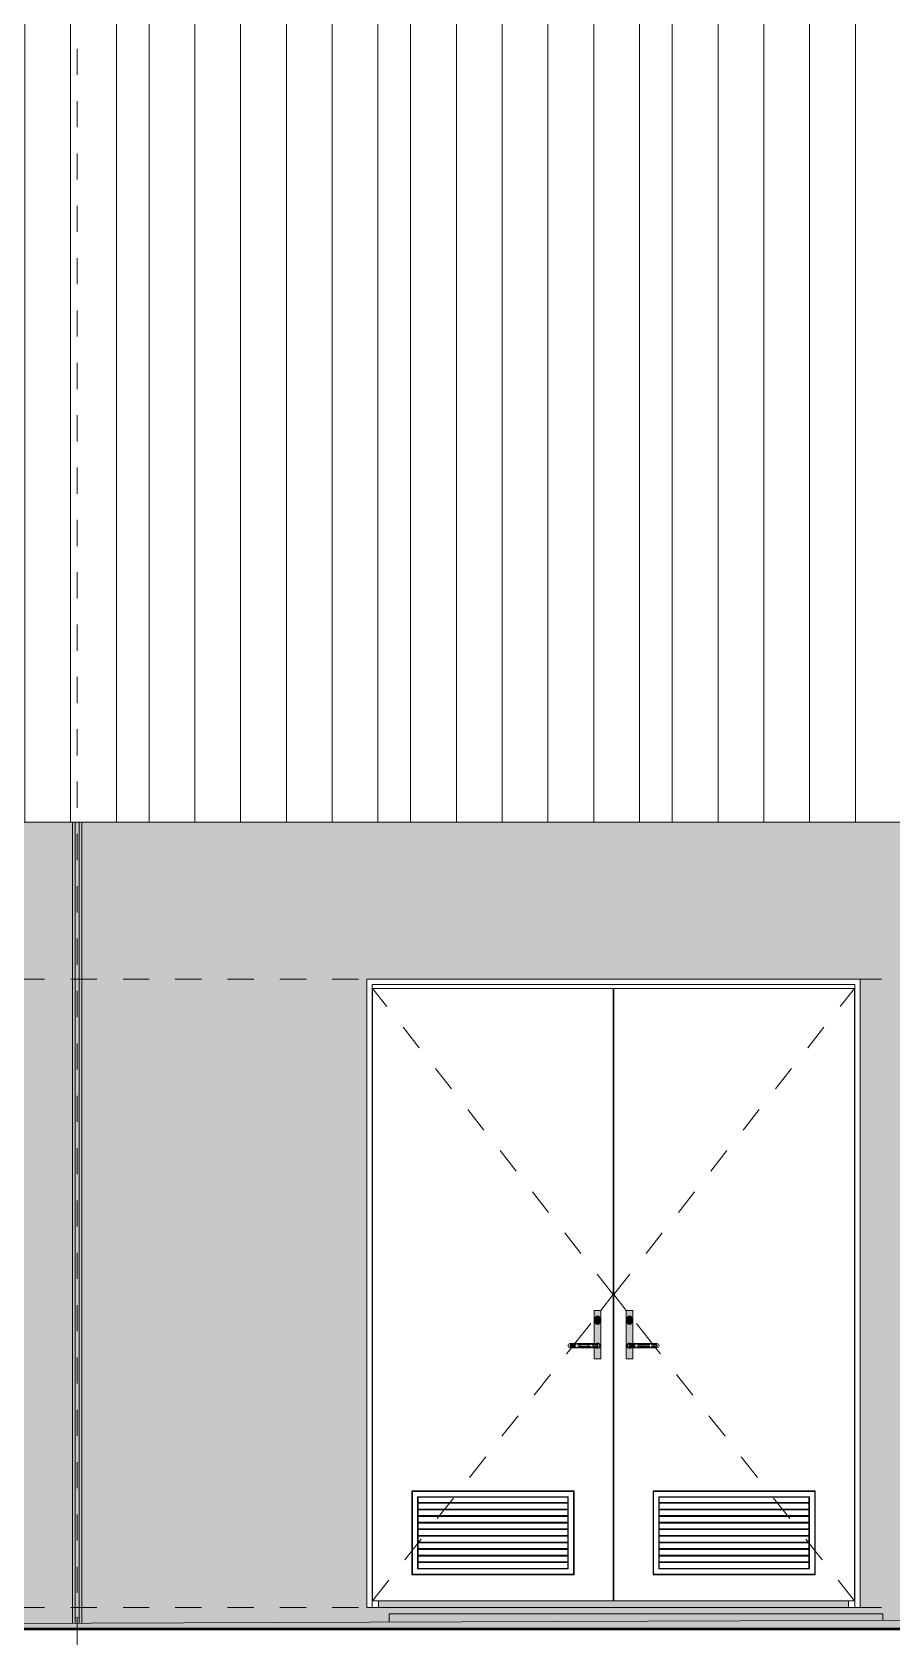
# Model space of a CAD drawing. Header units: metres. Extents: x 902 to 1205, y -4 to 36.
# Drawn here: x 1129.11 to 1132.4, y 5.13 to 11.26 of the extents above; entities that cross this region are included whole.
import ezdxf

# ---------------------------------------------------------------- set-up
doc = ezdxf.new("R2010")
doc.units = ezdxf.units.M
for name, pattern in [('AEC_Center', [0.024, 0.012, -0.004, 0.004, -0.004]), ('Dash Small', [0.009, 0.003, -0.0015, 0.003, -0.0015]), ('Grid Line', [0.021, 0.012, -0.003, 0.003, -0.003])]:
    doc.linetypes.add(name, pattern=pattern)
for name, color, linetype, lineweight in [('A-DETL', 90, 'Continuous', 13), ('A-DOOR', 31, 'Continuous', 5), ('A-DOOR-FRAM', 31, 'Continuous', 5), ('A-FLOR', 192, 'Continuous', 5), ('A-FLOR-LEVL', 51, 'Continuous', 5), ('A-WALL', 113, 'Continuous', 5), ('A-WALL-PATT', 111, 'Continuous', 5), ('S-BEAM', 12, 'Continuous', 5), ('S-GRID', 1, 'Continuous', 5)]:
    doc.layers.add(name, color=color, linetype=linetype, lineweight=lineweight)

# ---------------------------------------------------------------- blocks, each defined once
blk = doc.blocks.new('X_Door-Panel-Hinge-Standard - Standard-958284-North - Grids B')
at = {"layer": 'A-DOOR', "linetype": 'Dash Small'}
for p, q in [((1646.6197, 6.435), (1647.5397, 7.605)), ((1646.6673, 6.3745), (1646.6197, 6.435)), ((1646.7679, 6.2466), (1646.6927, 6.3422)), ((1647.5397, 5.265), (1646.7781, 6.2336))]:
    blk.add_line(p, q, dxfattribs=at)
at = {"layer": 'A-DOOR'}
for p, q in [((1646.6197, 5.265), (1646.6197, 7.605)), ((1647.5397, 7.605), (1646.6197, 7.605)), ((1647.5397, 7.605), (1647.5397, 5.265)), ((1646.7697, 5.685), (1646.7697, 5.365)), ((1646.7697, 5.685), (1647.3897, 5.685)), ((1646.7717, 5.683), (1646.7697, 5.685)), ((1646.7717, 5.683), (1647.3877, 5.683)), ((1646.7717, 5.367), (1646.7717, 5.683)), ((1646.7917, 5.663), (1646.7917, 5.387)), ((1646.7917, 5.663), (1647.3677, 5.663)), ((1646.7937, 5.661), (1646.7937, 5.6491)), ((1646.7937, 5.661), (1647.3657, 5.661)), ((1646.7937, 5.641), (1646.7937, 5.6491)), ((1646.7937, 5.638), (1646.7937, 5.641)), ((1647.3657, 5.641), (1646.7937, 5.641)), ((1647.3657, 5.6491), (1647.3657, 5.661)), ((1647.3657, 5.6491), (1647.3657, 5.641)), ((1647.3657, 5.641), (1647.3657, 5.638)), ((1647.3677, 5.387), (1647.3677, 5.663)), ((1647.3897, 5.685), (1647.3877, 5.683)), ((1647.3877, 5.683), (1647.3877, 5.367)), ((1647.3897, 5.365), (1647.3897, 5.685)), ((1646.7937, 5.638), (1647.3657, 5.638)), ((1646.7937, 5.638), (1646.7937, 5.6239)), ((1646.7937, 5.6158), (1646.7937, 5.6239)), ((1646.7937, 5.6128), (1646.7937, 5.6158)), ((1647.3657, 5.6158), (1646.7937, 5.6158)), ((1646.7937, 5.6128), (1647.3657, 5.6128)), ((1646.7937, 5.6128), (1646.7937, 5.5987)), ((1646.7937, 5.5906), (1646.7937, 5.5987)), ((1646.7937, 5.5876), (1646.7937, 5.5906)), ((1647.3657, 5.5906), (1646.7937, 5.5906)), ((1646.7937, 5.5876), (1647.3657, 5.5876)), ((1646.7937, 5.5876), (1646.7937, 5.5735)), ((1647.3657, 5.6239), (1647.3657, 5.638)), ((1647.3657, 5.6239), (1647.3657, 5.6158)), ((1647.3657, 5.6158), (1647.3657, 5.6128)), ((1647.3657, 5.5987), (1647.3657, 5.6128)), ((1647.3657, 5.5987), (1647.3657, 5.5906)), ((1647.3657, 5.5906), (1647.3657, 5.5876)), ((1647.3657, 5.5735), (1647.3657, 5.5876)), ((1646.7937, 5.5654), (1646.7937, 5.5735)), ((1646.7937, 5.5624), (1646.7937, 5.5654)), ((1647.3657, 5.5654), (1646.7937, 5.5654)), ((1646.7937, 5.5624), (1647.3657, 5.5624)), ((1646.7937, 5.5624), (1646.7937, 5.5483)), ((1646.7937, 5.5402), (1646.7937, 5.5483)), ((1646.7937, 5.5372), (1646.7937, 5.5402)), ((1647.3657, 5.5402), (1646.7937, 5.5402)), ((1646.7937, 5.5372), (1647.3657, 5.5372)), ((1646.7937, 5.5372), (1646.7937, 5.5231)), ((1646.7937, 5.515), (1646.7937, 5.5231)), ((1647.3657, 5.5735), (1647.3657, 5.5654)), ((1647.3657, 5.5654), (1647.3657, 5.5624)), ((1647.3657, 5.5483), (1647.3657, 5.5624)), ((1647.3657, 5.5483), (1647.3657, 5.5402)), ((1647.3657, 5.5402), (1647.3657, 5.5372)), ((1647.3657, 5.5231), (1647.3657, 5.5372)), ((1647.3657, 5.5231), (1647.3657, 5.515)), ((1646.7937, 5.512), (1646.7937, 5.515)), ((1647.3657, 5.515), (1646.7937, 5.515)), ((1646.7937, 5.512), (1647.3657, 5.512)), ((1646.7937, 5.512), (1646.7937, 5.4979)), ((1646.7937, 5.4898), (1646.7937, 5.4979)), ((1646.7937, 5.4868), (1646.7937, 5.4898)), ((1647.3657, 5.4898), (1646.7937, 5.4898)), ((1646.7937, 5.4868), (1647.3657, 5.4868)), ((1646.7937, 5.4868), (1646.7937, 5.4727)), ((1646.7937, 5.4646), (1646.7937, 5.4727)), ((1646.7937, 5.4616), (1646.7937, 5.4646)), ((1647.3657, 5.4646), (1646.7937, 5.4646)), ((1646.7937, 5.4616), (1647.3657, 5.4616)), ((1646.7937, 5.4616), (1646.7937, 5.4475)), ((1647.3657, 5.515), (1647.3657, 5.512)), ((1647.3657, 5.4979), (1647.3657, 5.512)), ((1647.3657, 5.4979), (1647.3657, 5.4898)), ((1647.3657, 5.4898), (1647.3657, 5.4868)), ((1647.3657, 5.4727), (1647.3657, 5.4868)), ((1647.3657, 5.4727), (1647.3657, 5.4646)), ((1647.3657, 5.4646), (1647.3657, 5.4616)), ((1647.3657, 5.4475), (1647.3657, 5.4616)), ((1646.7937, 5.4394), (1646.7937, 5.4475)), ((1646.7937, 5.4364), (1646.7937, 5.4394)), ((1647.3657, 5.4394), (1646.7937, 5.4394)), ((1646.7937, 5.4364), (1647.3657, 5.4364)), ((1646.7937, 5.4364), (1646.7937, 5.4223)), ((1646.7937, 5.4142), (1646.7937, 5.4223)), ((1646.7937, 5.4112), (1646.7937, 5.4142)), ((1647.3657, 5.4142), (1646.7937, 5.4142)), ((1646.7937, 5.4112), (1647.3657, 5.4112)), ((1646.7937, 5.4112), (1646.7937, 5.3971)), ((1646.7937, 5.389), (1646.7937, 5.3971)), ((1647.3657, 5.4475), (1647.3657, 5.4394)), ((1647.3657, 5.4394), (1647.3657, 5.4364)), ((1647.3657, 5.4223), (1647.3657, 5.4364)), ((1647.3657, 5.4223), (1647.3657, 5.4142)), ((1647.3657, 5.4142), (1647.3657, 5.4112)), ((1647.3657, 5.3971), (1647.3657, 5.4112)), ((1647.3657, 5.3971), (1647.3657, 5.389)), ((1646.7697, 5.365), (1646.7717, 5.367)), ((1646.7697, 5.365), (1647.3897, 5.365)), ((1647.3877, 5.367), (1646.7717, 5.367)), ((1646.7917, 5.387), (1647.3677, 5.387)), ((1647.3657, 5.389), (1646.7937, 5.389)), ((1647.3897, 5.365), (1647.3877, 5.367)), ((1647.5397, 5.265), (1646.6197, 5.265))]:
    blk.add_line(p, q, dxfattribs=at)
blk = doc.blocks.new('X_Door-Panel-Hinge-Standard - Standard-958351-North - Grids B')
at = {"layer": 'A-DOOR', "linetype": 'Dash Small'}
for p, q in [((1646.6177, 6.435), (1645.6977, 7.605)), ((1646.5702, 6.3745), (1646.6177, 6.435)), ((1646.4696, 6.2466), (1646.5447, 6.3422)), ((1645.6977, 5.265), (1646.4594, 6.2336))]:
    blk.add_line(p, q, dxfattribs=at)
at = {"layer": 'A-DOOR'}
for p, q in [((1645.6977, 5.265), (1645.6977, 7.605)), ((1646.6177, 7.605), (1645.6977, 7.605)), ((1646.6177, 7.605), (1646.6177, 5.265)), ((1645.8497, 5.683), (1645.8477, 5.685)), ((1645.8477, 5.685), (1645.8477, 5.365)), ((1645.8477, 5.685), (1646.4677, 5.685)), ((1645.8497, 5.683), (1646.4657, 5.683)), ((1645.8497, 5.367), (1645.8497, 5.683)), ((1645.8697, 5.663), (1645.8697, 5.387)), ((1645.8697, 5.663), (1646.4457, 5.663)), ((1645.8717, 5.661), (1645.8717, 5.6491)), ((1645.8717, 5.661), (1646.4437, 5.661)), ((1645.8717, 5.641), (1645.8717, 5.6491)), ((1645.8717, 5.638), (1645.8717, 5.641)), ((1646.4437, 5.641), (1645.8717, 5.641)), ((1646.4437, 5.6491), (1646.4437, 5.661)), ((1646.4437, 5.6491), (1646.4437, 5.641)), ((1646.4437, 5.641), (1646.4437, 5.638)), ((1646.4457, 5.387), (1646.4457, 5.663)), ((1646.4677, 5.685), (1646.4657, 5.683)), ((1646.4657, 5.683), (1646.4657, 5.367)), ((1646.4677, 5.365), (1646.4677, 5.685)), ((1645.8717, 5.638), (1646.4437, 5.638)), ((1645.8717, 5.638), (1645.8717, 5.6239)), ((1645.8717, 5.6158), (1645.8717, 5.6239)), ((1645.8717, 5.6128), (1645.8717, 5.6158)), ((1646.4437, 5.6158), (1645.8717, 5.6158)), ((1645.8717, 5.6128), (1646.4437, 5.6128)), ((1645.8717, 5.6128), (1645.8717, 5.5987)), ((1645.8717, 5.5906), (1645.8717, 5.5987)), ((1645.8717, 5.5876), (1645.8717, 5.5906)), ((1646.4437, 5.5906), (1645.8717, 5.5906)), ((1645.8717, 5.5876), (1646.4437, 5.5876)), ((1645.8717, 5.5876), (1645.8717, 5.5735)), ((1646.4437, 5.6239), (1646.4437, 5.638)), ((1646.4437, 5.6239), (1646.4437, 5.6158)), ((1646.4437, 5.6158), (1646.4437, 5.6128)), ((1646.4437, 5.5987), (1646.4437, 5.6128)), ((1646.4437, 5.5987), (1646.4437, 5.5906)), ((1646.4437, 5.5906), (1646.4437, 5.5876)), ((1646.4437, 5.5735), (1646.4437, 5.5876)), ((1645.8717, 5.5654), (1645.8717, 5.5735)), ((1645.8717, 5.5624), (1645.8717, 5.5654)), ((1646.4437, 5.5654), (1645.8717, 5.5654)), ((1645.8717, 5.5624), (1646.4437, 5.5624)), ((1645.8717, 5.5624), (1645.8717, 5.5483)), ((1645.8717, 5.5402), (1645.8717, 5.5483)), ((1645.8717, 5.5372), (1645.8717, 5.5402)), ((1646.4437, 5.5402), (1645.8717, 5.5402)), ((1645.8717, 5.5372), (1646.4437, 5.5372)), ((1645.8717, 5.5372), (1645.8717, 5.5231)), ((1645.8717, 5.515), (1645.8717, 5.5231)), ((1646.4437, 5.5735), (1646.4437, 5.5654)), ((1646.4437, 5.5654), (1646.4437, 5.5624)), ((1646.4437, 5.5483), (1646.4437, 5.5624)), ((1646.4437, 5.5483), (1646.4437, 5.5402)), ((1646.4437, 5.5402), (1646.4437, 5.5372)), ((1646.4437, 5.5231), (1646.4437, 5.5372)), ((1646.4437, 5.5231), (1646.4437, 5.515)), ((1645.8717, 5.512), (1645.8717, 5.515)), ((1646.4437, 5.515), (1645.8717, 5.515)), ((1645.8717, 5.512), (1646.4437, 5.512)), ((1645.8717, 5.512), (1645.8717, 5.4979)), ((1645.8717, 5.4898), (1645.8717, 5.4979)), ((1645.8717, 5.4868), (1645.8717, 5.4898)), ((1646.4437, 5.4898), (1645.8717, 5.4898)), ((1645.8717, 5.4868), (1646.4437, 5.4868)), ((1645.8717, 5.4868), (1645.8717, 5.4727)), ((1645.8717, 5.4646), (1645.8717, 5.4727)), ((1645.8717, 5.4616), (1645.8717, 5.4646)), ((1646.4437, 5.4646), (1645.8717, 5.4646)), ((1645.8717, 5.4616), (1646.4437, 5.4616)), ((1645.8717, 5.4616), (1645.8717, 5.4475)), ((1646.4437, 5.515), (1646.4437, 5.512)), ((1646.4437, 5.4979), (1646.4437, 5.512)), ((1646.4437, 5.4979), (1646.4437, 5.4898)), ((1646.4437, 5.4898), (1646.4437, 5.4868)), ((1646.4437, 5.4727), (1646.4437, 5.4868)), ((1646.4437, 5.4727), (1646.4437, 5.4646)), ((1646.4437, 5.4646), (1646.4437, 5.4616)), ((1646.4437, 5.4475), (1646.4437, 5.4616)), ((1645.8717, 5.4394), (1645.8717, 5.4475)), ((1645.8717, 5.4364), (1645.8717, 5.4394)), ((1646.4437, 5.4394), (1645.8717, 5.4394)), ((1645.8717, 5.4364), (1646.4437, 5.4364)), ((1645.8717, 5.4364), (1645.8717, 5.4223)), ((1645.8717, 5.4142), (1645.8717, 5.4223)), ((1645.8717, 5.4112), (1645.8717, 5.4142)), ((1646.4437, 5.4142), (1645.8717, 5.4142)), ((1645.8717, 5.4112), (1646.4437, 5.4112)), ((1645.8717, 5.4112), (1645.8717, 5.3971)), ((1645.8717, 5.389), (1645.8717, 5.3971)), ((1646.4437, 5.4475), (1646.4437, 5.4394)), ((1646.4437, 5.4394), (1646.4437, 5.4364)), ((1646.4437, 5.4223), (1646.4437, 5.4364)), ((1646.4437, 5.4223), (1646.4437, 5.4142)), ((1646.4437, 5.4142), (1646.4437, 5.4112)), ((1646.4437, 5.3971), (1646.4437, 5.4112)), ((1646.4437, 5.3971), (1646.4437, 5.389)), ((1645.8497, 5.367), (1645.8477, 5.365)), ((1645.8477, 5.365), (1646.4677, 5.365)), ((1646.4657, 5.367), (1645.8497, 5.367)), ((1645.8697, 5.387), (1646.4457, 5.387)), ((1646.4437, 5.389), (1645.8717, 5.389)), ((1646.4657, 5.367), (1646.4677, 5.365)), ((1646.6177, 5.265), (1645.6977, 5.265))]:
    blk.add_line(p, q, dxfattribs=at)
blk = doc.blocks.new('X_Door-Frame-Metal - Standard-3510026-North - Grids B')
at = {"layer": 'A-DOOR-FRAM'}
for p, q in [((1647.5617, 7.64), (1645.6757, 7.64)), ((1645.6757, 7.64), (1645.6757, 5.24)), ((1645.6957, 5.24), (1645.6957, 7.62)), ((1645.6957, 7.62), (1647.5417, 7.62)), ((1647.5417, 7.62), (1647.5417, 5.24)), ((1647.5617, 7.64), (1647.5617, 5.24)), ((1645.6757, 5.24), (1645.6957, 5.24)), ((1645.7207, 5.24), (1645.7207, 5.265)), ((1647.5167, 5.265), (1647.5167, 5.24)), ((1647.5617, 5.24), (1647.5417, 5.24))]:
    blk.add_line(p, q, dxfattribs=at)
blk = doc.blocks.new('X_Door-Handle-Lockwood 4800 Series Lever - Standard-V85-North - Grids B')
at = {"layer": 'A-DOOR'}
h = blk.add_hatch(color=256, dxfattribs=at)
h.paths.add_polyline_path([(1625.5707, 6.374), (1625.5648, 6.3239), (1625.5577, 6.321), (1625.5507, 6.3239), (1625.5477, 6.331), (1625.5475, 6.3456), (1625.5491, 6.348), (1625.5552, 6.3527), (1625.5627, 6.3517), (1625.5677, 6.3485), (1625.5682, 6.3527)])
h.paths.add_polyline_path([(1625.5697, 6.19), (1625.5707, 6.191), (1625.5697, 6.375), (1625.5447, 6.374), (1625.5447, 6.2475), (1625.5527, 6.2487), (1625.5603, 6.2497), (1625.5664, 6.245), (1625.5674, 6.2374), (1625.5627, 6.2313), (1625.5552, 6.2303), (1625.5447, 6.2325), (1625.5457, 6.19)])
for points in [[(1625.5577, 6.321), (1625.5627, 6.3223), (1625.5677, 6.331), (1625.5664, 6.348), (1625.5552, 6.3527), (1625.5481, 6.3456), (1625.5481, 6.3284), (1625.5527, 6.3223)], [(1625.4719, 6.24), (1625.4757, 6.2421), (1625.4797, 6.2469), (1625.4527, 6.2463), (1625.4494, 6.24), (1625.4718, 6.24)], [(1625.4535, 6.2321), (1625.4604, 6.2337), (1625.4719, 6.2328), (1625.4787, 6.2343), (1625.4718, 6.24), (1625.4494, 6.24), (1625.453, 6.2332)], [(1625.4797, 6.24), (1625.5307, 6.2421), (1625.5307, 6.2477), (1625.4797, 6.2457), (1625.4797, 6.2421)], [(1625.5307, 6.2323), (1625.5307, 6.24), (1625.4797, 6.2379), (1625.4797, 6.2323)], [(1625.5411, 6.2321), (1625.5603, 6.2343), (1625.5611, 6.24), (1625.5348, 6.2379), (1625.5307, 6.2331), (1625.5371, 6.2325)], [(1625.5422, 6.24), (1625.5611, 6.24), (1625.5603, 6.2457), (1625.5371, 6.2475), (1625.5318, 6.2457), (1625.5365, 6.24)]]:
    blk.add_hatch(color=256, dxfattribs=at).paths.add_polyline_path(points)
for p, q in [((1625.5447, 6.374), (1625.5447, 6.2475)), ((1625.5697, 6.375), (1625.5457, 6.375)), ((1625.5477, 6.343), (1625.5477, 6.331)), ((1625.5677, 6.331), (1625.5677, 6.343)), ((1625.5707, 6.191), (1625.5707, 6.374)), ((1625.5307, 6.248), (1625.4797, 6.248)), ((1625.4797, 6.232), (1625.5307, 6.232)), ((1625.5447, 6.2325), (1625.5447, 6.191)), ((1625.5457, 6.19), (1625.5697, 6.19))]:
    blk.add_line(p, q, dxfattribs=at)
at = {"layer": 'A-DOOR', "flags": 128}
for points in [[(1625.4797, 6.248), (1625.4787, 6.248), (1625.4776, 6.248), (1625.4765, 6.248), (1625.4754, 6.248), (1625.4744, 6.248), (1625.4733, 6.248), (1625.4723, 6.248), (1625.4712, 6.248), (1625.4702, 6.248), (1625.4692, 6.248), (1625.4682, 6.248), (1625.4673, 6.248), (1625.4663, 6.248), (1625.4654, 6.248), (1625.4645, 6.248), (1625.4636, 6.248), (1625.4628, 6.248), (1625.4619, 6.248), (1625.4611, 6.248), (1625.4604, 6.248), (1625.4596, 6.248), (1625.4589, 6.248), (1625.4583, 6.248), (1625.4576, 6.248), (1625.457, 6.248), (1625.4565, 6.248), (1625.4559, 6.248), (1625.4554, 6.248), (1625.455, 6.248), (1625.4546, 6.248), (1625.4542, 6.248), (1625.4539, 6.248), (1625.4536, 6.248), (1625.4533, 6.248), (1625.4531, 6.248), (1625.453, 6.248), (1625.4529, 6.248), (1625.4528, 6.248), (1625.4527, 6.248)], [(1625.4527, 6.232), (1625.4528, 6.232), (1625.4528, 6.232), (1625.4529, 6.232), (1625.4531, 6.232), (1625.4533, 6.232), (1625.4535, 6.232), (1625.4538, 6.232), (1625.4541, 6.232), (1625.4545, 6.232), (1625.4549, 6.232), (1625.4553, 6.232), (1625.4558, 6.232), (1625.4563, 6.232), (1625.4569, 6.232), (1625.4575, 6.232), (1625.4581, 6.232), (1625.4587, 6.232), (1625.4594, 6.232), (1625.4602, 6.232), (1625.4609, 6.232), (1625.4617, 6.232), (1625.4625, 6.232), (1625.4634, 6.232), (1625.4643, 6.232), (1625.4652, 6.232), (1625.4661, 6.232), (1625.467, 6.232), (1625.468, 6.232), (1625.469, 6.232), (1625.47, 6.232), (1625.471, 6.232), (1625.472, 6.232), (1625.473, 6.232), (1625.4741, 6.232), (1625.4752, 6.232), (1625.4762, 6.232), (1625.4773, 6.232), (1625.4784, 6.232), (1625.4794, 6.232), (1625.4797, 6.232)], [(1625.5577, 6.248), (1625.5577, 6.248), (1625.5577, 6.248), (1625.5575, 6.248), (1625.5574, 6.248), (1625.5572, 6.248), (1625.557, 6.248), (1625.5567, 6.248), (1625.5564, 6.248), (1625.556, 6.248), (1625.5556, 6.248), (1625.5552, 6.248), (1625.5547, 6.248), (1625.5542, 6.248), (1625.5536, 6.248), (1625.553, 6.248), (1625.5524, 6.248), (1625.5517, 6.248), (1625.551, 6.248), (1625.5503, 6.248), (1625.5496, 6.248), (1625.5488, 6.248), (1625.5479, 6.248), (1625.5471, 6.248), (1625.5462, 6.248), (1625.5453, 6.248), (1625.5444, 6.248), (1625.5435, 6.248), (1625.5425, 6.248), (1625.5415, 6.248), (1625.5405, 6.248), (1625.5395, 6.248), (1625.5385, 6.248), (1625.5374, 6.248), (1625.5364, 6.248), (1625.5353, 6.248), (1625.5343, 6.248), (1625.5332, 6.248), (1625.5321, 6.248), (1625.531, 6.248), (1625.5307, 6.248)], [(1625.5307, 6.232), (1625.5318, 6.232), (1625.5329, 6.232), (1625.534, 6.232), (1625.535, 6.232), (1625.5361, 6.232), (1625.5372, 6.232), (1625.5382, 6.232), (1625.5392, 6.232), (1625.5403, 6.232), (1625.5413, 6.232), (1625.5422, 6.232), (1625.5432, 6.232), (1625.5442, 6.232), (1625.5451, 6.232), (1625.546, 6.232), (1625.5469, 6.232), (1625.5477, 6.232), (1625.5485, 6.232), (1625.5493, 6.232), (1625.5501, 6.232), (1625.5508, 6.232), (1625.5516, 6.232), (1625.5522, 6.232), (1625.5529, 6.232), (1625.5535, 6.232), (1625.554, 6.232), (1625.5546, 6.232), (1625.555, 6.232), (1625.5555, 6.232), (1625.5559, 6.232), (1625.5563, 6.232), (1625.5566, 6.232), (1625.5569, 6.232), (1625.5571, 6.232), (1625.5573, 6.232), (1625.5575, 6.232), (1625.5576, 6.232), (1625.5577, 6.232), (1625.5577, 6.232)]]:
    blk.add_lwpolyline(points, dxfattribs=at)
at = {"layer": 'A-DOOR'}
for centre, radius, start, end in [((1625.5457, 6.374), 0.001, 90, 180), ((1625.5577, 6.343), 0.01, 360, 180), ((1625.5577, 6.331), 0.01, 180, 0), ((1625.5577, 6.331), 0.01, 195, 210), ((1625.5577, 6.343), 0.01, 0, 120), ((1625.5577, 6.331), 0.01, 240, 300), ((1625.5577, 6.331), 0.01, 315, 0), ((1625.5577, 6.343), 0.01, 0, 15), ((1625.5577, 6.343), 0.01, 0, 15), ((1625.5697, 6.374), 0.001, 0, 90), ((1625.4527, 6.24), 0.008, 90, 270), ((1625.4527, 6.24), 0.008, 90, 180), ((1625.4527, 6.24), 0.008, 180, 270), ((1625.5577, 6.24), 0.01, 0, 135), ((1625.5577, 6.24), 0.01, 225, 0), ((1625.5577, 6.24), 0.008, 0, 120), ((1625.5577, 6.24), 0.008, 240, 0), ((1625.5577, 6.24), 0.008, 270, 90), ((1625.5457, 6.191), 0.001, 180, 270), ((1625.5697, 6.191), 0.001, 270, 0)]:
    blk.add_arc(centre, radius, start, end, dxfattribs=at)
blk = doc.blocks.new('X_Door-Handle-Lockwood 4800 Series Lever - Standard-V86-North - Grids B')
at = {"layer": 'A-DOOR'}
h = blk.add_hatch(color=256, dxfattribs=at)
h.paths.add_polyline_path([(1625.6927, 6.374), (1625.6868, 6.3239), (1625.6797, 6.321), (1625.6727, 6.3239), (1625.6697, 6.331), (1625.6688, 6.3527), (1625.6711, 6.348), (1625.6772, 6.3527), (1625.6847, 6.3517), (1625.6897, 6.3485), (1625.6902, 6.3527)])
h.paths.add_polyline_path([(1625.6917, 6.19), (1625.6927, 6.191), (1625.6927, 6.2325), (1625.6847, 6.2313), (1625.6772, 6.2303), (1625.6711, 6.235), (1625.6701, 6.2426), (1625.6747, 6.2487), (1625.6823, 6.2497), (1625.6927, 6.2475), (1625.6917, 6.375), (1625.6667, 6.374), (1625.6677, 6.19)])
for points in [[(1625.6797, 6.321), (1625.6847, 6.3223), (1625.6897, 6.331), (1625.6884, 6.348), (1625.6823, 6.3527), (1625.6711, 6.348), (1625.6697, 6.343), (1625.6697, 6.331), (1625.6747, 6.3223)], [(1625.6953, 6.24), (1625.7027, 6.2421), (1625.7067, 6.2469), (1625.6865, 6.2468), (1625.6772, 6.2457), (1625.6764, 6.24), (1625.6892, 6.24)], [(1625.6963, 6.2321), (1625.7057, 6.2343), (1625.701, 6.24), (1625.6764, 6.24), (1625.6772, 6.2343), (1625.6953, 6.2322)], [(1625.7324, 6.24), (1625.7577, 6.2421), (1625.7577, 6.2477), (1625.7067, 6.2457), (1625.7067, 6.24)], [(1625.7577, 6.2323), (1625.7577, 6.24), (1625.7067, 6.2379), (1625.7067, 6.2323), (1625.7324, 6.2323)], [(1625.784, 6.2321), (1625.7881, 6.24), (1625.7618, 6.2379), (1625.7577, 6.2331), (1625.7816, 6.2331)], [(1625.7692, 6.24), (1625.7881, 6.24), (1625.784, 6.2479), (1625.777, 6.2463), (1625.7657, 6.2472), (1625.7588, 6.2457), (1625.7657, 6.24)]]:
    blk.add_hatch(color=256, dxfattribs=at).paths.add_polyline_path(points)
for p, q in [((1625.6667, 6.374), (1625.6667, 6.191)), ((1625.6917, 6.375), (1625.6677, 6.375)), ((1625.6697, 6.343), (1625.6697, 6.331)), ((1625.6897, 6.331), (1625.6897, 6.343)), ((1625.6927, 6.2475), (1625.6927, 6.374)), ((1625.6927, 6.191), (1625.6927, 6.2325)), ((1625.7577, 6.248), (1625.7067, 6.248)), ((1625.7067, 6.232), (1625.7577, 6.232)), ((1625.6677, 6.19), (1625.6917, 6.19))]:
    blk.add_line(p, q, dxfattribs=at)
at = {"layer": 'A-DOOR', "flags": 128}
for points in [[(1625.7067, 6.248), (1625.7057, 6.248), (1625.7046, 6.248), (1625.7035, 6.248), (1625.7024, 6.248), (1625.7014, 6.248), (1625.7003, 6.248), (1625.6993, 6.248), (1625.6982, 6.248), (1625.6972, 6.248), (1625.6962, 6.248), (1625.6952, 6.248), (1625.6943, 6.248), (1625.6933, 6.248), (1625.6924, 6.248), (1625.6915, 6.248), (1625.6906, 6.248), (1625.6898, 6.248), (1625.6889, 6.248), (1625.6881, 6.248), (1625.6874, 6.248), (1625.6866, 6.248), (1625.6859, 6.248), (1625.6853, 6.248), (1625.6846, 6.248), (1625.684, 6.248), (1625.6835, 6.248), (1625.6829, 6.248), (1625.6824, 6.248), (1625.682, 6.248), (1625.6816, 6.248), (1625.6812, 6.248), (1625.6809, 6.248), (1625.6806, 6.248), (1625.6803, 6.248), (1625.6801, 6.248), (1625.68, 6.248), (1625.6799, 6.248), (1625.6798, 6.248), (1625.6797, 6.248)], [(1625.6797, 6.232), (1625.6798, 6.232), (1625.6798, 6.232), (1625.6799, 6.232), (1625.6801, 6.232), (1625.6803, 6.232), (1625.6805, 6.232), (1625.6808, 6.232), (1625.6811, 6.232), (1625.6815, 6.232), (1625.6819, 6.232), (1625.6823, 6.232), (1625.6828, 6.232), (1625.6833, 6.232), (1625.6839, 6.232), (1625.6845, 6.232), (1625.6851, 6.232), (1625.6857, 6.232), (1625.6864, 6.232), (1625.6872, 6.232), (1625.6879, 6.232), (1625.6887, 6.232), (1625.6895, 6.232), (1625.6904, 6.232), (1625.6913, 6.232), (1625.6922, 6.232), (1625.6931, 6.232), (1625.694, 6.232), (1625.695, 6.232), (1625.696, 6.232), (1625.697, 6.232), (1625.698, 6.232), (1625.699, 6.232), (1625.7, 6.232), (1625.7011, 6.232), (1625.7022, 6.232), (1625.7032, 6.232), (1625.7043, 6.232), (1625.7054, 6.232), (1625.7064, 6.232), (1625.7067, 6.232)], [(1625.7847, 6.248), (1625.7847, 6.248), (1625.7847, 6.248), (1625.7845, 6.248), (1625.7844, 6.248), (1625.7842, 6.248), (1625.784, 6.248), (1625.7837, 6.248), (1625.7834, 6.248), (1625.783, 6.248), (1625.7826, 6.248), (1625.7822, 6.248), (1625.7817, 6.248), (1625.7812, 6.248), (1625.7806, 6.248), (1625.78, 6.248), (1625.7794, 6.248), (1625.7787, 6.248), (1625.778, 6.248), (1625.7773, 6.248), (1625.7766, 6.248), (1625.7758, 6.248), (1625.7749, 6.248), (1625.7741, 6.248), (1625.7732, 6.248), (1625.7723, 6.248), (1625.7714, 6.248), (1625.7705, 6.248), (1625.7695, 6.248), (1625.7685, 6.248), (1625.7675, 6.248), (1625.7665, 6.248), (1625.7655, 6.248), (1625.7644, 6.248), (1625.7634, 6.248), (1625.7623, 6.248), (1625.7613, 6.248), (1625.7602, 6.248), (1625.7591, 6.248), (1625.758, 6.248), (1625.7577, 6.248)], [(1625.7577, 6.232), (1625.7588, 6.232), (1625.7599, 6.232), (1625.761, 6.232), (1625.762, 6.232), (1625.7631, 6.232), (1625.7642, 6.232), (1625.7652, 6.232), (1625.7662, 6.232), (1625.7673, 6.232), (1625.7683, 6.232), (1625.7692, 6.232), (1625.7702, 6.232), (1625.7712, 6.232), (1625.7721, 6.232), (1625.773, 6.232), (1625.7739, 6.232), (1625.7747, 6.232), (1625.7755, 6.232), (1625.7763, 6.232), (1625.7771, 6.232), (1625.7778, 6.232), (1625.7786, 6.232), (1625.7792, 6.232), (1625.7799, 6.232), (1625.7805, 6.232), (1625.781, 6.232), (1625.7816, 6.232), (1625.782, 6.232), (1625.7825, 6.232), (1625.7829, 6.232), (1625.7833, 6.232), (1625.7836, 6.232), (1625.7839, 6.232), (1625.7841, 6.232), (1625.7843, 6.232), (1625.7845, 6.232), (1625.7846, 6.232), (1625.7847, 6.232), (1625.7847, 6.232)]]:
    blk.add_lwpolyline(points, dxfattribs=at)
at = {"layer": 'A-DOOR'}
for centre, radius, start, end in [((1625.6677, 6.374), 0.001, 90, 180), ((1625.6797, 6.343), 0.01, 0, 180), ((1625.6797, 6.343), 0.01, 60, 180), ((1625.6797, 6.343), 0.01, 165, 180), ((1625.6797, 6.343), 0.01, 165, 180), ((1625.6797, 6.331), 0.01, 180, 0), ((1625.6797, 6.331), 0.01, 180, 225), ((1625.6797, 6.331), 0.01, 240, 300), ((1625.6797, 6.343), 0.01, 0, 30), ((1625.6797, 6.331), 0.01, 330, 345), ((1625.6797, 6.343), 0.01, 0, 15), ((1625.6797, 6.343), 0.01, 0, 15), ((1625.6917, 6.374), 0.001, 0, 90), ((1625.6797, 6.24), 0.01, 45, 180), ((1625.6797, 6.24), 0.01, 180, 315), ((1625.6797, 6.24), 0.008, 90, 270), ((1625.6797, 6.24), 0.008, 60, 180), ((1625.6797, 6.24), 0.008, 180, 300), ((1625.7847, 6.24), 0.008, 270, 90), ((1625.7847, 6.24), 0.008, 0, 90), ((1625.7847, 6.24), 0.008, 270, 0), ((1625.6677, 6.191), 0.001, 180, 270), ((1625.6917, 6.191), 0.001, 270, 0)]:
    blk.add_arc(centre, radius, start, end, dxfattribs=at)
blk = doc.blocks.new('Structural Framing 20 - Structural Framing 1-1264715-North - Grids B')
at = {"layer": 'S-BEAM'}
blk.add_hatch(color=256, dxfattribs=at).paths.add_polyline_path([(1623.5757, 5.2), (1623.5757, 8.24), (1623.5607, 8.24), (1623.5607, 5.2)])
blk.add_line((1623.5757, 5.2), (1623.5607, 5.2), dxfattribs=at)

msp = doc.modelspace()

# ---------------------------------------------------------------- hatches: boundary and pattern name
at = {"layer": 'A-FLOR'}
for points in [[(1145.3892, 5.1571), (1146.286, 5.1571), (1146.286, 5.24), (1123.2429, 5.1571), (1143.3048, 5.1571)], [(1130.4792, 5.1841), (1132.3652, 5.1907), (1132.3652, 5.215), (1130.4792, 5.215)]]:
    msp.add_hatch(color=256, dxfattribs=at).paths.add_polyline_path(points)
h = msp.add_hatch(color=256, dxfattribs=at)
h.paths.add_polyline_path([(1129.2784, 5.1798), (1129.2934, 5.1799), (1129.2934, 5.24), (1129.2784, 5.24)])
h.paths.add_polyline_path([(1150.2934, 5.2005), (1150.2934, 5.24), (1150.2784, 5.24), (1150.2784, 5.2006)])
h.paths.add_polyline_path([(1139.7784, 5.217), (1139.7934, 5.217), (1139.7934, 5.24), (1139.7784, 5.24)])
at = {"layer": 'A-WALL'}
h = msp.add_hatch(color=256, dxfattribs=at)
h.paths.add_polyline_path([(1093.5509, 5.24), (1093.5609, 5.24), (1093.5608, 5.265), (1093.5509, 5.265), (1093.5509, 5.2511)])
h.paths.add_polyline_path([(1131.3198, 5.24), (1132.2344, 5.24), (1132.2344, 5.265), (1131.3374, 5.265), (1131.3354, 5.265), (1130.4384, 5.265), (1130.4384, 5.24), (1130.7987, 5.24)])
at = {"layer": 'A-WALL-PATT'}
h = msp.add_hatch(dxfattribs=at)
h.set_pattern_fill('FP_166', color=256, style=0, pattern_type=2)
h.set_pattern_definition([(90, (1129.43562, 7.64), (-0.175, 1e-17), [])])
h.paths.add_polyline_path([(1128.4359, 8.24), (1129.4359, 8.24), (1129.4359, 15.6883), (1128.4359, 15.6883), (1128.4359, 8.254)])
h.paths.add_polyline_path([(1129.2354, 15.8437), (1129.4359, 15.8437), (1129.4359, 15.8816), (1128.4359, 15.8816), (1128.4359, 15.8437), (1128.7143, 15.8437)])
h = msp.add_hatch(dxfattribs=at)
h.set_pattern_fill('FP_167', color=256, style=0, pattern_type=2)
h.set_pattern_definition([(90, (1130.43562, 7.64), (-0.175, 1e-17), [])])
h.paths.add_polyline_path([(1129.496, 8.24), (1130.4359, 8.24), (1130.4359, 15.6883), (1129.4359, 15.6883), (1129.4359, 8.24)])
h.paths.add_polyline_path([(1130.3972, 15.8437), (1130.3722, 15.8816), (1129.4359, 15.8816), (1129.4359, 15.8437), (1129.8295, 15.8437)])
h = msp.add_hatch(dxfattribs=at)
h.set_pattern_fill('FP_168', color=256, style=0, pattern_type=2)
h.set_pattern_definition([(90, (1131.43562, 7.64), (-0.175, 1e-17), [])])
h.paths.add_polyline_path([(1130.7987, 8.24), (1131.4359, 8.24), (1131.4359, 14.2764), (1130.5002, 15.6883), (1130.4359, 15.6883), (1130.4359, 8.24)])
h = msp.add_hatch(dxfattribs=at)
h.set_pattern_fill('FP_169', color=256, style=0, pattern_type=2)
h.set_pattern_definition([(90, (1132.43562, 7.64), (-0.175, 1e-17), [])])
h.paths.add_polyline_path([(1131.8409, 8.24), (1132.4359, 8.24), (1132.4359, 12.7673), (1131.4359, 14.2764), (1131.4359, 8.24)])
h = msp.add_hatch(color=256, dxfattribs=at)
h.paths.add_polyline_path([(1081.2859, 5.1571), (1087.2684, 5.1571), (1087.2684, 6.44), (1081.2859, 6.44), (1081.2859, 5.2511)])
h.paths.add_polyline_path([(1122.8437, 5.1571), (1124.3666, 5.1625), (1124.3666, 5.24), (1122.7878, 5.24), (1122.7878, 5.1571)])
h.paths.add_polyline_path([(1122.4613, 5.1571), (1122.6406, 5.1571), (1122.6406, 5.24), (1122.2792, 5.24), (1122.2792, 8.24), (1118.8034, 8.24), (1118.8034, 7.64), (1119.0364, 7.64), (1119.0364, 7.6066), (1121.9909, 7.6066), (1122.0474, 7.55), (1122.0453, 7.5479), (1119.0368, 7.55), (1119.0367, 7.5466), (1121.9909, 7.5466), (1122.0474, 7.49), (1122.0453, 7.4879), (1121.9909, 7.4866), (1122.0474, 7.43), (1122.0453, 7.4279), (1121.9909, 7.4266), (1122.0474, 7.37), (1122.0453, 7.3679), (1121.9909, 7.3666), (1122.0474, 7.31), (1122.0453, 7.3079), (1121.9909, 7.3066), (1122.0474, 7.25), (1122.0453, 7.2479), (1121.9909, 7.2466), (1122.0474, 7.19), (1122.0453, 7.1879), (1121.9909, 7.1866), (1122.0474, 7.13), (1122.0453, 7.1279), (1121.9909, 7.1266), (1122.0474, 7.07), (1122.0453, 7.0679), (1121.9909, 7.0666), (1122.0474, 7.01), (1122.0453, 7.0079), (1121.9909, 7.0066), (1122.0474, 6.95), (1122.0453, 6.9479), (1121.9909, 6.9466), (1122.0474, 6.89), (1122.0453, 6.8879), (1121.9909, 6.8866), (1122.0474, 6.83), (1122.0453, 6.8279), (1121.9909, 6.8266), (1122.0474, 6.77), (1122.0453, 6.7679), (1121.9909, 6.7666), (1122.0474, 6.71), (1122.0453, 6.7079), (1121.9909, 6.7066), (1122.0474, 6.65), (1122.0453, 6.6479), (1121.9909, 6.6466), (1122.0474, 6.59), (1122.0453, 6.5879), (1121.9909, 6.5866), (1122.0474, 6.53), (1122.0453, 6.5279), (1121.9909, 6.5266), (1122.0474, 6.47), (1122.0453, 6.4679), (1121.9909, 6.4666), (1122.0474, 6.41), (1122.0453, 6.4079), (1121.9909, 6.4066), (1122.0474, 6.35), (1122.0453, 6.3479), (1121.9909, 6.3466), (1122.0474, 6.29), (1122.0453, 6.2879), (1121.9909, 6.2866), (1122.0474, 6.23), (1122.0453, 6.2279), (1121.9909, 6.2266), (1122.0474, 6.17), (1122.0453, 6.1679), (1121.9909, 6.1666), (1122.0474, 6.11), (1122.0453, 6.1079), (1121.9909, 6.1066), (1122.0474, 6.05), (1122.0453, 6.0479), (1121.9909, 6.0466), (1122.0474, 5.99), (1122.0453, 5.9879), (1121.9909, 5.9866), (1122.0474, 5.93), (1122.0453, 5.9279), (1121.9909, 5.9266), (1122.0474, 5.87), (1122.0453, 5.8679), (1121.9909, 5.8666), (1122.0474, 5.81), (1122.0453, 5.8079), (1121.9909, 5.8066), (1122.0474, 5.75), (1122.0453, 5.7479), (1121.9909, 5.7466), (1122.0474, 5.69), (1122.0453, 5.6879), (1121.9909, 5.6866), (1122.0474, 5.63), (1122.0453, 5.6279), (1121.9909, 5.6266), (1122.0474, 5.57), (1122.0453, 5.5679), (1121.9909, 5.5666), (1122.0474, 5.51), (1122.0453, 5.5079), (1121.9909, 5.5066), (1122.0474, 5.45), (1122.0453, 5.4479), (1121.9909, 5.4466), (1122.0474, 5.39), (1122.0453, 5.3879), (1121.9909, 5.3866), (1122.0474, 5.33), (1122.0453, 5.3279), (1121.9909, 5.3266), (1122.0474, 5.27), (1122.0453, 5.2679), (1119.6065, 5.2679), (1119.6065, 5.255), (1122.2122, 5.255), (1122.2122, 5.1571), (1122.2792, 5.1571)])
h.paths.add_polyline_path([(1097.7096, 5.1571), (1097.7122, 5.1571), (1097.7124, 6), (1097.7684, 6), (1097.7684, 8.24), (1087.3034, 8.24), (1087.3034, 5.1571), (1097.4883, 5.1571)])
h.paths.add_polyline_path([(1171.3448, 5.1571), (1171.4359, 5.1571), (1171.4359, 8.24), (1171.3384, 8.24), (1171.3384, 5.1571)])
h.paths.add_polyline_path([(1171.2859, 5.1571), (1171.3034, 5.1571), (1171.3034, 8.24), (1159.7259, 8.24), (1159.7259, 5.24), (1158.0871, 5.24), (1158.0871, 5.2304), (1159.7365, 5.2304), (1159.7365, 5.235), (1159.9963, 5.233), (1168.3171, 5.1571), (1171.183, 5.1571)])
h.paths.add_polyline_path([(1124.5138, 5.163), (1126.0001, 5.17), (1126.0001, 5.24), (1124.5138, 5.24), (1124.5138, 5.17)])
h.paths.add_polyline_path([(1126.1473, 5.1688), (1129.2684, 5.1798), (1129.2684, 8.24), (1127.2792, 8.24), (1127.2792, 5.24), (1126.1473, 5.24), (1126.1473, 5.17)])
h.paths.add_polyline_path([(1153.3859, 5.17), (1154.7259, 5.235), (1154.7365, 5.235), (1154.7365, 5.2304), (1154.7854, 5.2304), (1154.7854, 5.24), (1154.7259, 5.24), (1154.7259, 8.24), (1150.3034, 8.24), (1150.3034, 5.2004), (1153.2794, 5.1711)])
h.paths.add_polyline_path([(1129.3034, 5.1799), (1139.7684, 5.2169), (1139.7684, 8.24), (1129.3034, 8.24), (1129.3034, 5.24)])
h.paths.add_polyline_path([(1150.2684, 5.2007), (1150.2684, 8.24), (1139.8034, 8.24), (1139.8034, 5.2171), (1146.286, 5.24), (1150.079, 5.2026)])
h.paths.add_polyline_path([(1156.3611, 5.2304), (1157.939, 5.2304), (1157.939, 5.24), (1156.3611, 5.24)])
h.paths.add_polyline_path([(1156.213, 5.2304), (1156.213, 5.24), (1154.9335, 5.24), (1154.9335, 5.2304), (1156.0715, 5.2304)])
h.paths.add_polyline_path([(1094.2982, 5.24), (1092.4222, 5.24), (1092.4222, 7.64), (1094.3082, 7.64), (1094.3062, 5.24)])
h.paths.add_polyline_path([(1132.2694, 5.24), (1130.3934, 5.24), (1130.3934, 7.64), (1132.2794, 7.64), (1132.2774, 5.24)])
h.paths.add_polyline_path([(1081.591, 5.24), (1081.5286, 5.24), (1081.5298, 6.14), (1081.6768, 6.14), (1081.6768, 5.24), (1081.6056, 5.24)])
h.paths.add_polyline_path([(1163.3214, 5.24), (1163.2459, 5.24), (1163.2459, 5.9258), (1162.9559, 5.9278), (1162.9559, 6.0458), (1163.6559, 6.0437), (1163.6559, 5.9258), (1163.3659, 5.9258), (1163.3638, 5.24), (1163.3359, 5.24)])
h.paths.add_polyline_path([(1089.5774, 5.24), (1089.5019, 5.24), (1089.5019, 5.9258), (1089.2119, 5.9278), (1089.2119, 6.0458), (1089.9119, 6.0437), (1089.9119, 5.9258), (1089.6219, 5.9258), (1089.6199, 5.24), (1089.5919, 5.24)])
h.paths.add_polyline_path([(1153.2594, 5.24), (1151.3934, 5.24), (1151.3934, 7.64), (1153.2794, 7.64), (1153.2774, 5.24), (1153.2644, 5.24)])
h.paths.add_polyline_path([(1102.2585, 5.255), (1102.2585, 5.2679), (1097.9614, 5.27), (1098.0191, 5.3266), (1097.9636, 5.3279), (1097.9614, 5.33), (1098.0191, 5.3866), (1097.9636, 5.3879), (1097.9614, 5.39), (1098.0191, 5.4466), (1097.9636, 5.4479), (1097.9614, 5.45), (1098.0191, 5.5066), (1097.9636, 5.5079), (1097.9614, 5.51), (1098.0191, 5.5666), (1097.9636, 5.5679), (1097.9614, 5.57), (1098.0191, 5.6266), (1097.9636, 5.6279), (1097.9614, 5.63), (1098.0191, 5.6866), (1097.9636, 5.6879), (1097.9614, 5.69), (1098.0191, 5.7466), (1097.9636, 5.7479), (1097.9614, 5.75), (1098.0191, 5.8066), (1097.9636, 5.8079), (1097.9614, 5.81), (1098.0191, 5.8666), (1097.9636, 5.8679), (1097.9614, 5.87), (1098.0191, 5.9266), (1097.9636, 5.9279), (1097.9614, 5.93), (1098.0191, 5.9866), (1097.9636, 5.9879), (1097.9614, 5.99), (1098.0191, 6.0466), (1097.9636, 6.0479), (1097.9614, 6.05), (1098.0191, 6.1066), (1097.9636, 6.1079), (1097.9614, 6.11), (1098.0191, 6.1666), (1097.9636, 6.1679), (1097.9614, 6.17), (1098.0191, 6.2266), (1097.9636, 6.2279), (1097.9614, 6.23), (1098.0191, 6.2866), (1097.9636, 6.2879), (1097.9614, 6.29), (1098.0191, 6.3466), (1097.9636, 6.3479), (1097.9614, 6.35), (1098.0191, 6.4066), (1097.9636, 6.4079), (1097.9614, 6.41), (1098.0191, 6.4666), (1097.9636, 6.4679), (1097.9614, 6.47), (1098.0191, 6.5266), (1097.9636, 6.5279), (1097.9614, 6.53), (1098.0191, 6.5866), (1097.9636, 6.5879), (1097.9614, 6.59), (1098.0191, 6.6466), (1097.9636, 6.6479), (1097.9614, 6.65), (1098.0191, 6.7066), (1097.9636, 6.7079), (1097.9614, 6.71), (1098.0191, 6.7666), (1097.9636, 6.7679), (1097.9614, 6.77), (1098.0191, 6.8266), (1097.9636, 6.8279), (1097.9614, 6.83), (1098.0191, 6.8866), (1097.9636, 6.8879), (1097.9614, 6.89), (1098.0191, 6.9466), (1097.9636, 6.9479), (1097.9614, 6.95), (1098.0191, 7.0066), (1097.9636, 7.0079), (1097.9614, 7.01), (1098.0191, 7.0666), (1097.9636, 7.0679), (1097.9614, 7.07), (1098.0191, 7.1266), (1097.9636, 7.1279), (1097.9614, 7.13), (1098.0191, 7.1866), (1097.9636, 7.1879), (1097.9614, 7.19), (1098.0191, 7.2466), (1097.9636, 7.2479), (1097.9614, 7.25), (1098.0191, 7.3066), (1097.9636, 7.3079), (1097.9614, 7.31), (1098.0191, 7.3666), (1097.9636, 7.3679), (1097.9614, 7.37), (1098.0191, 7.4266), (1097.9636, 7.4279), (1097.9614, 7.43), (1098.0191, 7.4866), (1097.9636, 7.4879), (1097.9614, 7.49), (1098.0191, 7.5466), (1097.9636, 7.5479), (1097.9614, 7.55), (1098.0191, 7.6066), (1107.0426, 7.6066), (1107.0426, 7.64), (1108.2684, 7.64), (1108.2684, 8.24), (1097.8034, 8.24), (1097.8034, 6), (1097.8595, 6), (1097.8595, 5.255), (1102.1388, 5.255)])
h.paths.add_polyline_path([(1106.8286, 5.255), (1106.8565, 5.255), (1106.8565, 5.2679), (1105.7582, 5.2679), (1105.7582, 5.255), (1106.7149, 5.255)])
h.paths.add_polyline_path([(1106.8565, 5.4466), (1106.8565, 5.4479), (1106.8286, 5.4466)])
h.paths.add_polyline_path([(1106.8565, 5.5666), (1106.8565, 5.5679), (1106.8286, 5.5666)])
h.paths.add_polyline_path([(1106.8565, 7.3666), (1106.8565, 7.3679), (1106.8286, 7.3666)])
h.paths.add_polyline_path([(1106.8565, 7.4266), (1106.8565, 7.4279), (1106.8286, 7.4266)])
h.paths.add_polyline_path([(1118.9822, 7.5719), (1118.9822, 7.59), (1118.8034, 7.59), (1118.8034, 7.587), (1118.9816, 7.587)])
h.paths.add_polyline_path([(1116.5843, 7.5719), (1116.5843, 7.59), (1115.457, 7.59), (1115.457, 7.587), (1116.5837, 7.587)])
h.paths.add_polyline_path([(1109.3905, 7.5719), (1109.3905, 7.59), (1108.3034, 7.59), (1108.3034, 7.587), (1109.3899, 7.587)])
h.paths.add_polyline_path([(1114.1864, 7.5719), (1114.1864, 7.59), (1113.0591, 7.59), (1113.0591, 7.587), (1114.1858, 7.587)])
h.paths.add_polyline_path([(1111.7885, 7.5719), (1111.7885, 7.59), (1110.6612, 7.59), (1110.6612, 7.587), (1111.7878, 7.587)])
h.paths.add_polyline_path([(1107.0967, 7.587), (1108.2212, 7.587), (1108.2212, 7.59), (1107.0967, 7.59)])
h.paths.add_polyline_path([(1108.2633, 7.587), (1108.2684, 7.587), (1108.2684, 7.59), (1108.2633, 7.59)])
h.paths.add_polyline_path([(1116.7293, 7.587), (1117.8129, 7.587), (1117.8129, 7.59), (1116.6884, 7.59), (1116.6884, 7.587)])
h.paths.add_polyline_path([(1114.7065, 7.587), (1115.415, 7.587), (1115.415, 7.59), (1114.2905, 7.59), (1114.2905, 7.587), (1114.6449, 7.587)])
h.paths.add_polyline_path([(1117.855, 7.587), (1118.7684, 7.587), (1118.7684, 7.59), (1117.855, 7.59)])
h.paths.add_polyline_path([(1109.9551, 7.587), (1110.6191, 7.587), (1110.6191, 7.59), (1109.4946, 7.59), (1109.4946, 7.587)])
h.paths.add_polyline_path([(1113.0171, 7.587), (1113.0171, 7.59), (1111.8925, 7.59), (1111.8925, 7.587), (1112.5606, 7.587)])
h.paths.add_polyline_path([(1109.4446, 7.64), (1118.7684, 7.64), (1118.7684, 8.24), (1108.3034, 8.24), (1108.3034, 7.64), (1109.4405, 7.64)])
for points in [[(1129.2684, 5.1798), (1129.2784, 5.1798), (1129.2784, 8.24), (1129.2684, 8.24), (1129.2684, 5.24)], [(1129.2784, 5.1798), (1129.2934, 5.1799), (1129.2934, 8.24), (1129.2784, 8.24), (1129.2784, 5.24)], [(1129.2934, 5.1799), (1129.3034, 5.1799), (1129.3034, 8.24), (1129.2934, 8.24), (1129.2934, 5.24)]]:
    msp.add_hatch(color=256, dxfattribs=at).paths.add_polyline_path(points)

# ---------------------------------------------------------------- linework, layer by layer
at = {"layer": 'A-DETL', "lineweight": 50}
msp.add_line((1202.1871, 5.1571), (1070.3524, 5.1571), dxfattribs=at)
at = {"layer": 'A-FLOR'}
for p, q in [((1146.286, 5.24), (1122.8437, 5.1571)), ((1129.2784, 5.24), (1129.2934, 5.24)), ((1130.4792, 5.215), (1132.3652, 5.215)), ((1130.4792, 5.215), (1130.4792, 5.1841)), ((1132.3652, 5.215), (1132.3652, 5.1907))]:
    msp.add_line(p, q, dxfattribs=at)
at = {"layer": 'A-FLOR-LEVL', "linetype": 'AEC_Center'}
for p, q in [((1063.6611, 7.64), (1204.7071, 7.64)), ((1063.6611, 5.24), (1204.7071, 5.24))]:
    msp.add_line(p, q, dxfattribs=at)
at = {"layer": 'A-WALL'}
for p, q in [((1129.4359, 8.24), (1129.4359, 15.6883)), ((1130.4359, 8.24), (1130.4359, 15.6883)), ((1131.4359, 8.24), (1131.4359, 15.6883)), ((1125.4359, 8.24), (1130.4359, 8.24)), ((1129.2684, 5.1798), (1129.2684, 8.24)), ((1129.2784, 5.1798), (1129.2784, 8.24)), ((1129.2934, 5.1799), (1129.2934, 8.24)), ((1129.3034, 8.24), (1129.3034, 5.1799)), ((1130.4359, 8.24), (1136.7699, 8.24)), ((1132.2594, 5.24), (1130.4134, 5.24))]:
    msp.add_line(p, q, dxfattribs=at)
at = {"layer": 'S-GRID', "linetype": 'Grid Line'}
msp.add_line((1129.2859, -0.3048), (1129.2859, 24.9607), dxfattribs=at)

# ---------------------------------------------------------------- block references
at = {"layer": 'A-DOOR'}
for name, p in [('X_Door-Panel-Hinge-Standard - Standard-958351-North - Grids B', (-515.2824, 0)), ('X_Door-Panel-Hinge-Standard - Standard-958284-North - Grids B', (-515.2824, 0)), ('X_Door-Handle-Lockwood 4800 Series Lever - Standard-V85-North - Grids B', (-494.2824, 0)), ('X_Door-Handle-Lockwood 4800 Series Lever - Standard-V86-North - Grids B', (-494.2824, 0))]:
    msp.add_blockref(name, p, dxfattribs=at)
at = {"layer": 'A-DOOR-FRAM'}
msp.add_blockref('X_Door-Frame-Metal - Standard-3510026-North - Grids B', (-515.2824, 0), dxfattribs=at)
at = {"layer": 'S-BEAM'}
msp.add_blockref('Structural Framing 20 - Structural Framing 1-1264715-North - Grids B', (-494.2824, 0), dxfattribs=at)

doc.saveas('drawing.dxf')
